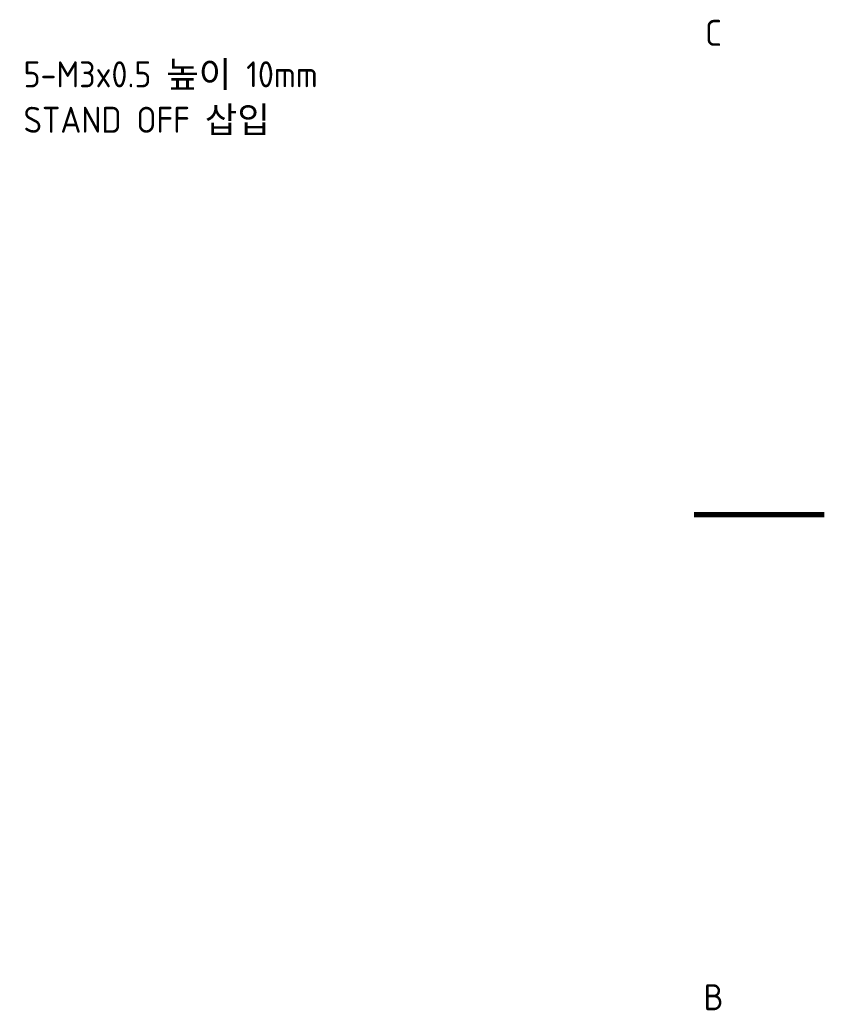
# Model space of a CAD drawing. Header units: millimetres. Extents: x 0 to 840, y 0 to 594.
# Drawn here: x 716.1 to 840, y 220.7 to 373.2 of the extents above; entities that cross this region are included whole.
import ezdxf

# ---------------------------------------------------------------- set-up
doc = ezdxf.new("R2010")
doc.units = ezdxf.units.MM
doc.header["$LTSCALE"] = 2
doc.layers.get('0').update_dxf_attribs({"lineweight": 25})
doc.layers.add('경계(ISO)', color=7, linetype='Continuous', lineweight=70)
doc.layers.add('기호(ISO)', color=7, linetype='Continuous', lineweight=25)
doc.styles.add('ISO ProportionalPSTEK', font='isocp.shx')
doc.dimstyles.new('PSTEK$7', dxfattribs={"dimscale": 2, "dimtxt": 2, "dimasz": 2, "dimexe": 1, "dimexo": 1, "dimgap": 1, "dimtad": 1, "dimrnd": 1e-08, "dimdsep": 46, "dimtxsty": 'ISO ProportionalPSTEK', "dimblk": 'Filled-1', "dimcen": 0.09, "dimdle": 10, "dimclrd": 3, "dimclre": 3, "dimclrt": 1, "dimadec": 1, "dimazin": 2, "dimtfac": 1, "dimtmove": 0, "dimatfit": 3, "dimfxl": 0, "dimtolj": 1, "dimlwd": -1, "dimlwe": -1, "dimarcsym": 0})

# ---------------------------------------------------------------- blocks, each defined once
blk = doc.blocks.new('경계 Default Border')
at = {"layer": '경계(ISO)', "flags": 128}
blk.add_lwpolyline([(420, 148.5), (410, 148.5)], dxfattribs=at)
at = {"layer": '경계(ISO)', "color": 1, "char_height": 2, "attachment_point": 7, "style": 'ISO ProportionalPSTEK'}
for s, insert in [('C', (410.83, 184.606)), ('B', (410.719, 110.356))]:
    blk.add_mtext(s, dxfattribs=dict(at, insert=insert))
blk = doc.blocks.new('Filled-1')
at = {"color": 0}
for p, q in [((0, 0), (-1, 0.125)), ((-1, 0.125), (-1, -0.125)), ((-1, 0), (0, 0)), ((-1, -0.125), (0, 0))]:
    blk.add_line(p, q, dxfattribs=at)
at = {"color": 0, "flags": 128}
blk.add_lwpolyline([(-1, -0.125), (0, 0)], dxfattribs=at)
at = {"color": 0}
blk.add_solid([(-1, -0.125), (0, 0), (-1, 0.125), (-1, -0.125)], dxfattribs=at)

msp = doc.modelspace()

# ---------------------------------------------------------------- block references
at = {"xscale": 2, "yscale": 2, "zscale": 2}
msp.add_blockref('경계 Default Border', (0, 0), dxfattribs=at)

# ---------------------------------------------------------------- texts
at = {"layer": '기호(ISO)', "color": 1, "insert": (716.713, 366.831), "char_height": 4, "width": 53.7816, "attachment_point": 1, "line_spacing_factor": 1.05, "style": 'ISO ProportionalPSTEK'}
msp.add_mtext('{5-M3x0.5 높이 10mm\\PSTAND OFF 삽입}', dxfattribs=at)

# ---------------------------------------------------------------- leaders
at = {"layer": '기호(ISO)', "color": 3, "annotation_type": 0, "has_hookline": 1, "hookline_direction": 0, "text_width": 46.869}
msp.add_leader([(684.028, 320.732), (710.713, 364.831), (714.713, 364.831)], dimstyle='PSTEK$7', override={"dimtad": 0}, dxfattribs=at)

doc.saveas('drawing.dxf')
